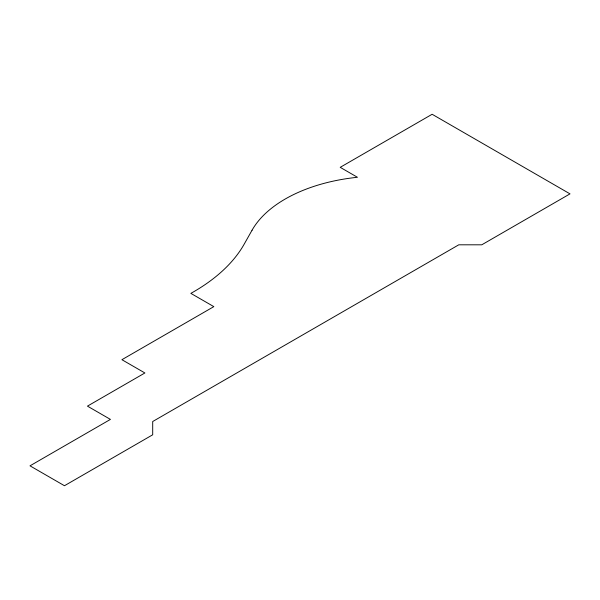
<?xml version="1.0" encoding="UTF-8"?>
<svg xmlns="http://www.w3.org/2000/svg" width="600" height="600" viewBox="0 0 600 600"><rect width="100%" height="100%" fill="white"/><g stroke="black" fill="none" stroke-linecap="round" stroke-linejoin="round"><path stroke-width="0.9" d="M252.03 230.25L244.17 244.185A207.593 119.858 0 0 1 190.852 293.37L213.833 306.63L121.913 359.7L144.892 372.968L87.45 406.132L110.422 419.4L30 465.832L64.47 485.73L152.7 434.79L152.7 421.522L458.79 244.808L481.77 244.808L570 193.868L432.127 114.27L340.215 167.333L357.45 177.285A135.922 78.472 0 0 0 252.03 230.25"/></g></svg>
